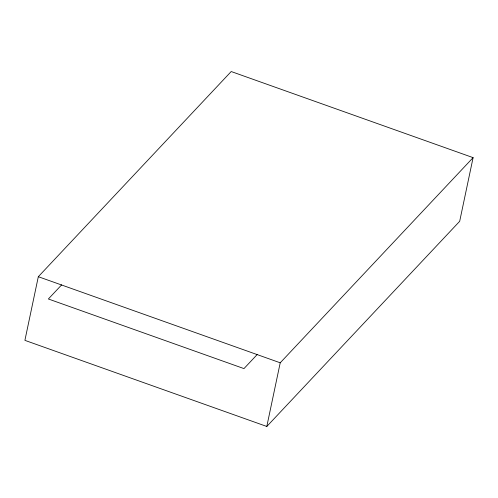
<?xml version="1.0" encoding="UTF-8"?>
<svg xmlns="http://www.w3.org/2000/svg" width="498" height="498" viewBox="0 0 498 498"><rect width="100%" height="100%" fill="white"/><g stroke="black" fill="none" stroke-linecap="round" stroke-linejoin="round"><path stroke-width="0.75" d="M38.315 276.701L24.9 340.358L266.804 426.462L459.685 221.299L473.1 157.642L231.197 71.538L38.315 276.701L280.218 362.799L473.1 157.642M266.804 426.462L280.218 362.799M61.671 284.837L48.374 298.981L243.97 368.601L257.267 354.458"/></g></svg>
